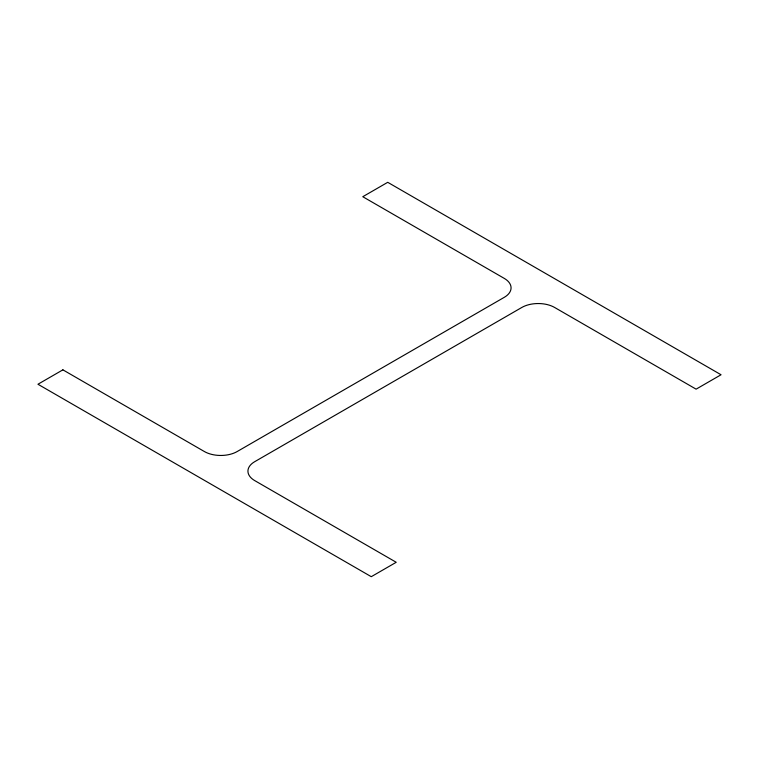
<?xml version="1.0" encoding="UTF-8"?>
<svg xmlns="http://www.w3.org/2000/svg" width="759" height="759" viewBox="0 0 759 759"><rect width="100%" height="100%" fill="white"/><g stroke="black" fill="none" stroke-linecap="round" stroke-linejoin="round"><path stroke-width="1.14" d="M62.893 369.842L37.95 384.244L371.274 576.688L396.217 562.286L254.72 480.599A23.178 13.387 0 0 1 254.72 461.671L521.822 307.461A23.178 13.387 0 0 1 554.611 307.461L696.107 389.158L721.05 374.756L387.726 182.312L362.783 196.714L504.28 278.401A23.178 13.387 0 0 1 504.28 297.329L237.178 451.539A23.178 13.387 0 0 1 204.389 451.539L62.893 369.842"/></g></svg>
